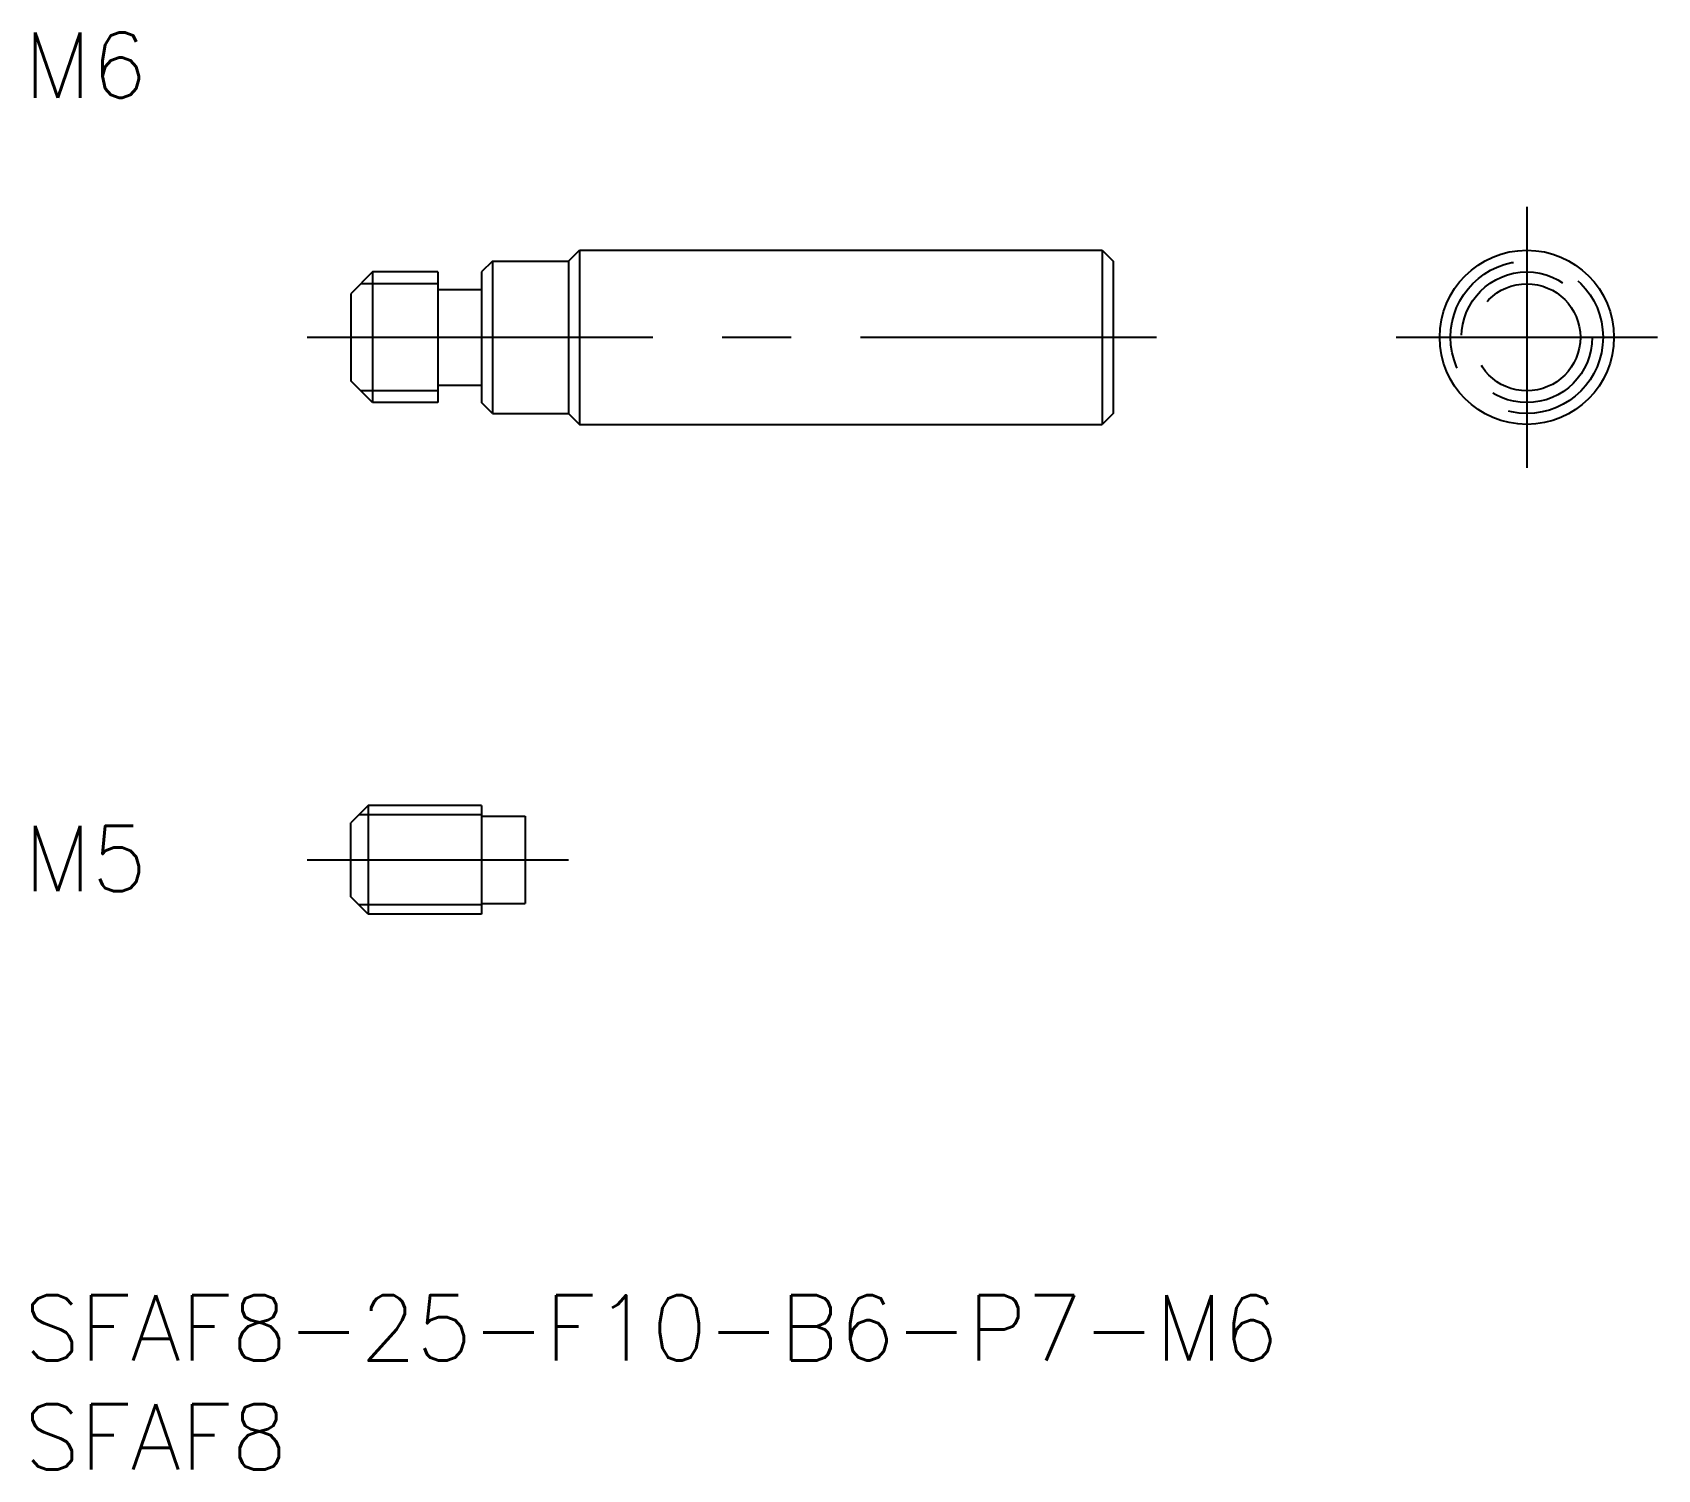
# Model space of a CAD drawing. Extents: x 0.4 to 75, y -8 to 58.
import ezdxf

# ---------------------------------------------------------------- set-up
doc = ezdxf.new("R2010")
doc.units = 0
doc.header["$LTSCALE"] = 0.5
doc.linetypes.add('CENTER', pattern=[50.8, 31.75, -6.35, 6.35, -6.35])
doc.linetypes.add('DASHED', pattern=[19.05, 12.7, -6.35])
for name, color, linetype in [('MSM_CENTER', 1, 'CENTER'), ('MSM_CONTINUOUS', 7, 'CONTINUOUS'), ('MSM_DASHED', 4, 'DASHED'), ('MSM_NARROW', 5, 'CONTINUOUS'), ('MSM_PART_NUMBER', 7, 'CONTINUOUS')]:
    doc.layers.add(name, color=color, linetype=linetype)
doc.styles.get("Standard").update_dxf_attribs({"font": 'txt.shx', "height": 1, "bigfont": 'bigfont.shx'})

# ---------------------------------------------------------------- blocks, each defined once
blk = doc.blocks.new('*U6')
at = {"layer": 'MSM_PART_NUMBER'}
blk.add_text('SFAF8-25-F10-B6-P7-M6', height=3, dxfattribs=at).set_placement((0, -3))
blk = doc.blocks.new('*U7')
at = {"layer": 'MSM_PART_NUMBER'}
blk.add_text('SFAF8', height=3, dxfattribs=at).set_placement((0, -8))
blk = doc.blocks.new('*U8')
at = {"layer": 'MSM_PART_NUMBER'}
blk.add_text('M6', height=3, dxfattribs=at).set_placement((0, 55))
blk = doc.blocks.new('*U9')
at = {"layer": 'MSM_PART_NUMBER'}
blk.add_text('M5', height=3, dxfattribs=at).set_placement((0, 18.561))

msp = doc.modelspace()

# ---------------------------------------------------------------- linework, layer by layer
at = {"layer": 'MSM_CENTER'}
for p, q in [((69, 50), (69, 38)), ((13, 44), (52, 44)), ((63, 44), (75, 44)), ((13, 20), (25, 20))]:
    msp.add_line(p, q, dxfattribs=at)
at = {"layer": 'MSM_CONTINUOUS'}
for p, q in [((25, 47.5), (25.5, 48)), ((25.5, 48), (49.5, 48)), ((25.5, 48), (25.5, 40)), ((49.5, 48), (49.5, 40)), ((49.5, 48), (50, 47.5)), ((21.5, 47.5), (21, 47)), ((21.5, 47.5), (21.5, 40.5)), ((21.5, 47.5), (25, 47.5)), ((25, 47.5), (25, 40.5)), ((50, 47.5), (50, 40.5)), ((16, 47), (15, 46)), ((19, 47), (16, 47)), ((16, 47), (16, 41)), ((19, 47), (19, 41)), ((21, 47), (21, 41)), ((15, 46), (15, 42)), ((19, 46.2), (21, 46.2)), ((16, 41), (15, 42)), ((19, 41.8), (21, 41.8)), ((19, 41), (16, 41)), ((21.5, 40.5), (21, 41)), ((21.5, 40.5), (25, 40.5)), ((25, 40.5), (25.5, 40)), ((50, 40.5), (49.5, 40)), ((25.5, 40), (49.5, 40)), ((15.8, 22.5), (15, 21.7)), ((21, 22.5), (15.8, 22.5)), ((15.8, 22.5), (15.8, 17.5)), ((21, 22.5), (21, 17.5)), ((15, 18.3), (15, 21.7)), ((21, 22), (23, 22)), ((23, 22), (23, 18)), ((15.8, 17.5), (15, 18.3)), ((21, 18), (23, 18)), ((21, 17.5), (15.8, 17.5))]:
    msp.add_line(p, q, dxfattribs=at)
msp.add_circle((69, 44), 4, dxfattribs=at)
at = {"layer": 'MSM_DASHED'}
for radius in [3.5, 3, 2.458]:
    msp.add_circle((69, 44), radius, dxfattribs=at)
at = {"layer": 'MSM_NARROW'}
for p, q in [((19, 46.458), (15.458, 46.458)), ((19, 41.541), (15.458, 41.541)), ((21, 22.067), (15.367, 22.067)), ((21, 17.933), (15.367, 17.933))]:
    msp.add_line(p, q, dxfattribs=at)

# ---------------------------------------------------------------- block references
at = {"layer": 'MSM_CONTINUOUS'}
for name in ['*U8', '*U9', '*U6', '*U7']:
    msp.add_blockref(name, (0, 0), dxfattribs=at)

doc.saveas('drawing.dxf')
